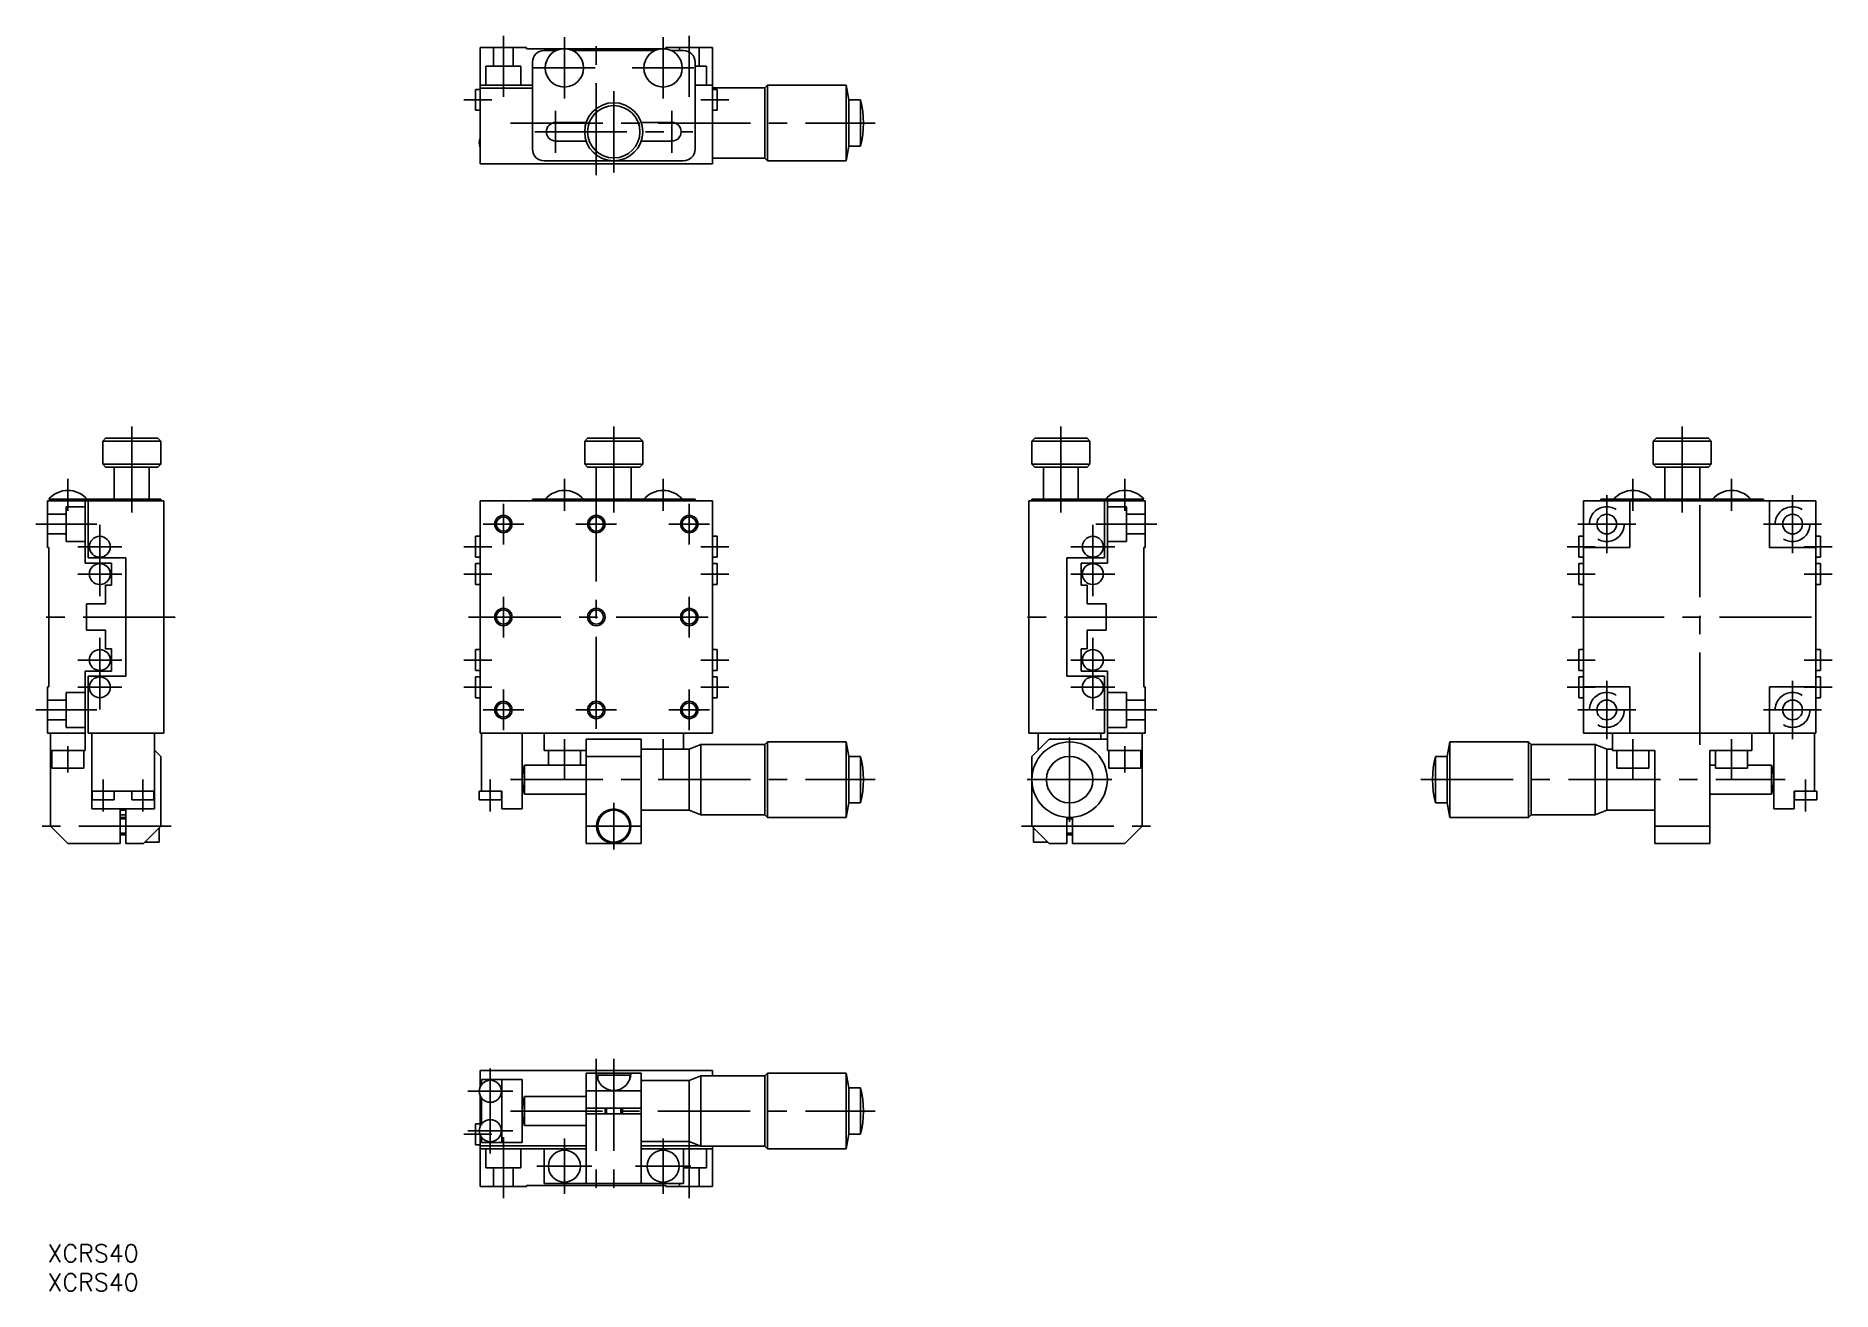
# Model space of a CAD drawing. Extents: x -2 to 307, y -8 to 208.
import ezdxf

# ---------------------------------------------------------------- set-up
doc = ezdxf.new("R2010")
doc.units = 0
doc.header["$LTSCALE"] = 0.5
doc.linetypes.add('CENTER', pattern=[50.8, 31.75, -6.35, 6.35, -6.35])
doc.linetypes.add('DASHED', pattern=[19.05, 12.7, -6.35])
for name, color, linetype in [('MSM_CENTER', 1, 'CENTER'), ('MSM_CONTINUOUS', 7, 'CONTINUOUS'), ('MSM_DASHED', 4, 'DASHED'), ('MSM_NARROW', 5, 'CONTINUOUS'), ('MSM_PART_NUMBER', 7, 'CONTINUOUS')]:
    doc.layers.add(name, color=color, linetype=linetype)
doc.styles.get("Standard").update_dxf_attribs({"font": 'txt.shx', "height": 3, "bigfont": 'bigfont.shx'})

# ---------------------------------------------------------------- blocks, each defined once
blk = doc.blocks.new('*U2')
at = {"layer": 'MSM_PART_NUMBER'}
blk.add_text('XCRS40', height=3, dxfattribs=at).set_placement((0, -3))
blk = doc.blocks.new('*U3')
at = {"layer": 'MSM_PART_NUMBER'}
blk.add_text('XCRS40', height=3, dxfattribs=at).set_placement((0, -8))

msp = doc.modelspace()

# ---------------------------------------------------------------- linework, layer by layer
at = {"layer": 'MSM_CENTER'}
for p, q in [((78.5, 197.6), (78.5, 208.1)), ((89, 197.3), (89, 207.9)), ((94.5, 184.1), (94.5, 208.1)), ((106, 197.3), (106, 207.9)), ((110.5, 197.6), (110.5, 208.1)), ((83.7, 202.6), (94.3, 202.6)), ((100.7, 202.6), (111.3, 202.6)), ((97.5, 184.6), (97.5, 198.6)), ((71.7, 197.1), (76.5, 197.1)), ((87.5, 187.999414), (87.5, 195.200586)), ((107.5, 187.999414), (107.5, 195.200586)), ((112.5, 197.1), (117.3, 197.1)), ((79.75, 193.1), (142.5, 193.1)), ((83.899414, 191.6), (111.100586, 191.6)), ((14.5, 140.85), (14.5, 126.05)), ((97.5, 140.85), (97.5, 126.05)), ((174.5, 140.85), (174.5, 126.05)), ((281.5, 140.85), (281.5, 126.05)), ((3.5, 126.35), (3.5, 131.852686)), ((89, 126.35), (89, 131.852686)), ((94.5, 130.05), (94.5, 86.05)), ((106, 126.35), (106, 131.852686)), ((185.5, 126.35), (185.5, 131.852686)), ((273, 126.35), (273, 131.852686)), ((284.5, 86.05), (284.5, 130.05)), ((290, 131.852686), (290, 126.35)), ((78.5, 127.55), (78.5, 120.55)), ((110.5, 127.55), (110.5, 120.55)), ((268.5, 119.05), (268.5, 129.05)), ((300.5, 119.05), (300.5, 129.05)), ((8.5, 124.05), (-2, 124.05)), ((9, 111.65), (9, 123.95)), ((75, 124.05), (82, 124.05)), ((91, 124.05), (98, 124.05)), ((107, 124.05), (114, 124.05)), ((180, 123.95), (180, 111.65)), ((180.5, 124.05), (191, 124.05)), ((263.5, 124.05), (273.5, 124.05)), ((295.5, 124.05), (305.5, 124.05)), ((5.2, 120.15), (12.8, 120.15)), ((71.7, 120.15), (76.5, 120.15)), ((112.5, 120.15), (117.3, 120.15)), ((183.8, 120.15), (176.2, 120.15)), ((266.5, 120.15), (261.7, 120.15)), ((307.3, 120.15), (302.5, 120.15)), ((12.8, 115.45), (5.2, 115.45)), ((71.7, 115.45), (76.5, 115.45)), ((112.5, 115.45), (117.3, 115.45)), ((176.2, 115.45), (183.8, 115.45)), ((266.5, 115.45), (261.7, 115.45)), ((307.3, 115.45), (302.5, 115.45)), ((78.5, 111.55), (78.5, 104.55)), ((110.5, 111.55), (110.5, 104.55)), ((22, 108.05), (-2, 108.05)), ((72.5, 108.05), (116.5, 108.05)), ((191, 108.05), (167, 108.05)), ((262.5, 108.05), (306.5, 108.05)), ((9, 92.15), (9, 104.45)), ((180, 104.45), (180, 92.15)), ((5.2, 100.65), (12.8, 100.65)), ((76.5, 100.65), (71.7, 100.65)), ((112.5, 100.65), (117.3, 100.65)), ((176.2, 100.65), (183.8, 100.65)), ((266.5, 100.65), (261.7, 100.65)), ((307.3, 100.65), (302.5, 100.65)), ((12.8, 95.95), (5.2, 95.95)), ((76.5, 95.95), (71.7, 95.95)), ((112.5, 95.95), (117.3, 95.95)), ((183.8, 95.95), (176.2, 95.95)), ((266.5, 95.95), (261.7, 95.95)), ((268.5, 87.05), (268.5, 97.05)), ((300.5, 87.05), (300.5, 97.05)), ((307.3, 95.95), (302.5, 95.95)), ((78.5, 95.55), (78.5, 88.55)), ((110.5, 95.55), (110.5, 88.55)), ((8.5, 92.05), (-2, 92.05)), ((75, 92.05), (82, 92.05)), ((91, 92.05), (98, 92.05)), ((107, 92.05), (114, 92.05)), ((180.5, 92.05), (191, 92.05)), ((263.5, 92.05), (273.5, 92.05)), ((295.5, 92.05), (305.5, 92.05)), ((89, 80.05), (89, 87.05)), ((106, 80.05), (106, 87.05)), ((176, 72.768737), (176, 87.331263)), ((273, 80.05), (273, 87.05)), ((290, 87.05), (290, 80.05)), ((3.5, 85.831263), (3.5, 81.268737)), ((185.5, 85.831263), (185.5, 81.268737)), ((9.6, 74.55), (9.6, 80.05)), ((16.4, 74.55), (16.4, 80.05)), ((76.25, 74.55), (76.25, 80.05)), ((79.75, 80.05), (142.5, 80.05)), ((183.281263, 80.05), (168.718737, 80.05)), ((236.5, 80.05), (299.25, 80.05)), ((302.75, 74.55), (302.75, 80.05)), ((97.5, 68.026379), (97.5, 76.073621)), ((21.281263, 72.05), (-1.5, 72.05)), ((93.476379, 72.05), (101.523621, 72.05)), ((167.718737, 72.05), (190.5, 72.05)), ((94.5, 32), (94.5, 8)), ((97.5, 32), (97.5, 8.2)), ((76.25, 30.3), (76.25, 15.7)), ((80.15, 26.4), (72.35, 26.4)), ((79.7, 23), (142.5, 23)), ((71.7, 19), (76.5, 19)), ((80.15, 19.6), (72.35, 19.6)), ((78.5, 8), (78.5, 18.5)), ((89, 8.75), (89, 18.25)), ((106, 8.75), (106, 18.25)), ((110.5, 8), (110.5, 18.5)), ((93.75, 13.5), (84.25, 13.5)), ((101.25, 13.5), (110.75, 13.5))]:
    msp.add_line(p, q, dxfattribs=at)
at = {"layer": 'MSM_CONTINUOUS'}
for p, q in [((74.5, 206.1), (74.5, 186.1)), ((82.5, 206.1), (74.5, 206.1)), ((82.5, 206.1), (82.5, 205.9)), ((82.5, 205.9), (106.5, 205.9)), ((85.5, 205.6), (87.625227, 205.6)), ((90.374773, 205.6), (104.625227, 205.6)), ((114.5, 206.1), (106.5, 206.1)), ((106.5, 205.9), (106.5, 206.1)), ((107.374773, 205.6), (109.5, 205.6)), ((114.5, 206.1), (114.5, 186.1)), ((83.5, 188.6), (83.5, 203.6)), ((111.5, 203.6), (111.5, 188.6)), ((73.7, 195.3), (73.7, 198.9)), ((74.5, 198.9), (73.7, 198.9)), ((83.5, 199.6), (74.5, 199.6)), ((83.5, 199.1), (74.5, 199.1)), ((114.5, 199.6), (111.5, 199.6)), ((123.5, 199.15), (114.5, 199.15)), ((115.3, 198.9), (114.5, 198.9)), ((115.3, 195.3), (115.3, 198.9)), ((124, 199.6), (123.5, 199.15)), ((123.5, 187.05), (123.5, 199.15)), ((137.5, 199.6), (124, 199.6)), ((124, 186.6), (124, 199.6)), ((138, 197.1), (137.5, 199.6)), ((137.5, 186.6), (137.5, 199.6)), ((73.7, 195.3), (74.5, 195.3)), ((114.5, 195.3), (115.3, 195.3)), ((140, 197.1), (138, 197.1)), ((138, 189.1), (138, 197.1)), ((140, 189.1), (140, 197.1)), ((87.5, 193.2), (92.762912, 193.2)), ((102.237088, 193.2), (107.5, 193.2)), ((87.5, 190), (92.762912, 190)), ((102.237088, 190), (107.5, 190)), ((137.5, 186.6), (138, 189.1)), ((138, 189.1), (140, 189.1)), ((114.5, 186.1), (74.5, 186.1)), ((109.5, 186.6), (85.5, 186.6)), ((114.5, 187.05), (123.5, 187.05)), ((123.5, 187.05), (124, 186.6)), ((124, 186.6), (137.5, 186.6)), ((10, 138.85), (9.5, 138.35)), ((19.5, 138.35), (9.5, 138.35)), ((9.5, 138.35), (9.5, 134.35)), ((10, 138.85), (19, 138.85)), ((19.5, 138.35), (19, 138.85)), ((19.5, 134.35), (19.5, 138.35)), ((93, 138.85), (92.5, 138.35)), ((102.5, 138.35), (92.5, 138.35)), ((92.5, 138.35), (92.5, 134.35)), ((93, 138.85), (102, 138.85)), ((102.5, 138.35), (102, 138.85)), ((102.5, 134.35), (102.5, 138.35)), ((170, 138.85), (169.5, 138.35)), ((179.5, 138.35), (169.5, 138.35)), ((169.5, 138.35), (169.5, 134.35)), ((170, 138.85), (179, 138.85)), ((179.5, 138.35), (179, 138.85)), ((179.5, 134.35), (179.5, 138.35)), ((277, 138.85), (276.5, 138.35)), ((286.5, 138.35), (276.5, 138.35)), ((276.5, 138.35), (276.5, 134.35)), ((277, 138.85), (286, 138.85)), ((286.5, 138.35), (286, 138.85)), ((286.5, 134.35), (286.5, 138.35)), ((9.5, 134.35), (19.5, 134.35)), ((9.5, 134.35), (10, 133.85)), ((19, 133.85), (10, 133.85)), ((11.5, 133.85), (11.5, 128.35)), ((17.5, 128.35), (17.5, 133.85)), ((19, 133.85), (19.5, 134.35)), ((92.5, 134.35), (102.5, 134.35)), ((92.5, 134.35), (93, 133.85)), ((102, 133.85), (93, 133.85)), ((94.5, 133.85), (94.5, 128.35)), ((100.5, 128.35), (100.5, 133.85)), ((102, 133.85), (102.5, 134.35)), ((169.5, 134.35), (179.5, 134.35)), ((169.5, 134.35), (170, 133.85)), ((179, 133.85), (170, 133.85)), ((171.5, 133.85), (171.5, 128.35)), ((177.5, 128.35), (177.5, 133.85)), ((179, 133.85), (179.5, 134.35)), ((276.5, 134.35), (286.5, 134.35)), ((276.5, 134.35), (277, 133.85)), ((286, 133.85), (277, 133.85)), ((278.5, 133.85), (278.5, 128.35)), ((284.5, 128.35), (284.5, 133.85)), ((286, 133.85), (286.5, 134.35)), ((0, 128.05), (20, 128.05)), ((0, 120.05), (0, 128.05)), ((0.2, 128.35), (19.5, 128.35)), ((0.5, 128.05), (0.5, 128.35)), ((6.5, 128.05), (6.5, 117.35)), ((7, 118.25), (7, 128.05)), ((19.5, 128.35), (19.5, 128.05)), ((20, 128.05), (20, 88.05)), ((74.5, 128.05), (74.5, 88.05)), ((114.5, 128.05), (74.5, 128.05)), ((83.5, 128.35), (111.5, 128.35)), ((83.5, 128.05), (83.5, 128.35)), ((111.5, 128.35), (111.5, 128.05)), ((114.5, 128.05), (114.5, 88.05)), ((169, 128.05), (169, 88.05)), ((189, 128.05), (169, 128.05)), ((169.5, 128.35), (188.8, 128.35)), ((169.5, 128.05), (169.5, 128.35)), ((182, 118.25), (182, 128.05)), ((182.5, 128.05), (182.5, 117.35)), ((188.5, 128.35), (188.5, 128.05)), ((189, 120.05), (189, 128.05)), ((264.5, 88.05), (264.5, 128.05)), ((264.5, 128.05), (304.5, 128.05)), ((267.5, 128.35), (295.5, 128.35)), ((267.5, 128.05), (267.5, 128.35)), ((272.5, 128.05), (272.5, 120.05)), ((295.5, 128.35), (295.5, 128.05)), ((296.5, 120.05), (296.5, 128.05)), ((304.5, 88.05), (304.5, 128.05)), ((73.7, 118.35), (73.7, 121.95)), ((74.5, 121.95), (73.7, 121.95)), ((115.3, 121.95), (114.5, 121.95)), ((115.3, 118.35), (115.3, 121.95)), ((263.7, 121.95), (263.7, 118.35)), ((264.5, 121.95), (263.7, 121.95)), ((305.3, 121.95), (304.5, 121.95)), ((305.3, 121.95), (305.3, 118.35)), ((0.2, 120.05), (0, 120.05)), ((0.2, 96.05), (0.2, 120.05)), ((13.5, 118.25), (7, 118.25)), ((13.5, 97.85), (13.5, 118.25)), ((73.7, 118.35), (74.5, 118.35)), ((114.5, 118.35), (115.3, 118.35)), ((175.5, 97.85), (175.5, 118.25)), ((175.5, 118.25), (182, 118.25)), ((188.8, 96.05), (188.8, 120.05)), ((188.8, 120.05), (189, 120.05)), ((263.7, 118.35), (264.5, 118.35)), ((272.5, 120.05), (264.5, 120.05)), ((304.5, 120.05), (296.5, 120.05)), ((304.5, 118.35), (305.3, 118.35)), ((6.5, 117.35), (11, 117.35)), ((11, 117.35), (11, 113.55)), ((73.7, 113.65), (73.7, 117.25)), ((74.5, 117.25), (73.7, 117.25)), ((115.3, 117.25), (114.5, 117.25)), ((115.3, 113.65), (115.3, 117.25)), ((182.5, 117.35), (178, 117.35)), ((178, 117.35), (178, 113.55)), ((263.7, 117.25), (263.7, 113.65)), ((264.5, 117.25), (263.7, 117.25)), ((305.3, 117.25), (304.5, 117.25)), ((305.3, 117.25), (305.3, 113.65)), ((10, 113.55), (10, 110.3)), ((11, 113.55), (10, 113.55)), ((73.7, 113.65), (74.5, 113.65)), ((114.5, 113.65), (115.3, 113.65)), ((178, 113.55), (179, 113.55)), ((179, 113.55), (179, 110.3)), ((263.7, 113.65), (264.5, 113.65)), ((304.5, 113.65), (305.3, 113.65)), ((6.7, 110.3), (6.7, 105.8)), ((10, 110.3), (6.7, 110.3)), ((179, 110.3), (182.3, 110.3)), ((182.3, 110.3), (182.3, 105.8)), ((6.7, 105.8), (10, 105.8)), ((10, 105.8), (10, 102.55)), ((179, 105.8), (179, 102.55)), ((182.3, 105.8), (179, 105.8)), ((10, 102.55), (11, 102.55)), ((11, 102.55), (11, 98.75)), ((73.7, 98.85), (73.7, 102.45)), ((74.5, 102.45), (73.7, 102.45)), ((115.3, 102.45), (114.5, 102.45)), ((115.3, 98.85), (115.3, 102.45)), ((178, 102.55), (178, 98.75)), ((179, 102.55), (178, 102.55)), ((263.7, 102.45), (263.7, 98.85)), ((264.5, 102.45), (263.7, 102.45)), ((305.3, 102.45), (304.5, 102.45)), ((305.3, 102.45), (305.3, 98.85)), ((0, 88.05), (0, 96.05)), ((0, 96.05), (0.2, 96.05)), ((6.5, 98.75), (6.5, 85.05)), ((11, 98.75), (6.5, 98.75)), ((7, 88.05), (7, 97.85)), ((7, 97.85), (13.5, 97.85)), ((73.7, 98.85), (74.5, 98.85)), ((73.7, 94.15), (73.7, 97.75)), ((74.5, 97.75), (73.7, 97.75)), ((114.5, 98.85), (115.3, 98.85)), ((115.3, 97.75), (114.5, 97.75)), ((115.3, 94.15), (115.3, 97.75)), ((182, 97.85), (175.5, 97.85)), ((178, 98.75), (182.5, 98.75)), ((182, 88.05), (182, 97.85)), ((182.5, 98.75), (182.5, 85.05)), ((189, 96.05), (188.8, 96.05)), ((189, 88.05), (189, 96.05)), ((263.7, 98.85), (264.5, 98.85)), ((263.7, 97.75), (263.7, 94.15)), ((264.5, 97.75), (263.7, 97.75)), ((264.5, 96.05), (272.5, 96.05)), ((272.5, 96.05), (272.5, 88.05)), ((296.5, 88.05), (296.5, 96.05)), ((296.5, 96.05), (304.5, 96.05)), ((304.5, 98.85), (305.3, 98.85)), ((305.3, 97.75), (304.5, 97.75)), ((305.3, 97.75), (305.3, 94.15)), ((73.7, 94.15), (74.5, 94.15)), ((114.5, 94.15), (115.3, 94.15)), ((263.7, 94.15), (264.5, 94.15)), ((304.5, 94.15), (305.3, 94.15)), ((6.5, 88.05), (0, 88.05)), ((0.5, 72.05), (0.5, 88.05)), ((20, 88.05), (7, 88.05)), ((7.6, 88.05), (7.6, 75.05)), ((18.4, 88.05), (18.4, 75.05)), ((114.5, 88.05), (74.5, 88.05)), ((74.75, 88.05), (74.75, 78.05)), ((81.75, 75.05), (81.75, 88.05)), ((85.5, 88.05), (85.5, 85.05)), ((92.75, 87.05), (92.75, 69.05)), ((92.75, 87.05), (102.25, 87.05)), ((102.25, 87.05), (102.25, 69.05)), ((109.5, 88.05), (109.5, 85.3)), ((169, 88.05), (182, 88.05)), ((172.5, 87.05), (169.5, 84.05)), ((170.6, 85.15), (170.6, 88.05)), ((182.5, 87.05), (172.5, 87.05)), ((181.4, 87.05), (181.4, 88.05)), ((182.45, 88.05), (189, 88.05)), ((188.5, 72.05), (188.5, 88.05)), ((264.5, 88.05), (304.5, 88.05)), ((269.5, 85.05), (269.5, 88.05)), ((293.5, 85.05), (293.5, 88.05)), ((297.25, 75.05), (297.25, 88.05)), ((304.25, 88.05), (304.25, 78.05)), ((0.5, 85.05), (6.5, 85.05)), ((0.75, 82.05), (0.75, 85.05)), ((6.25, 85.05), (6.25, 82.05)), ((18.4, 85.15), (19.5, 84.05)), ((19.5, 84.05), (19.5, 72.05)), ((92.75, 85.05), (85.5, 85.05)), ((86.25, 85.05), (86.25, 82.55)), ((91.75, 82.55), (91.75, 85.05)), ((92.75, 84.05), (102.25, 84.05)), ((110.5, 85.3), (102.25, 85.3)), ((112.5, 86.1), (110.5, 85.3)), ((110.5, 74.8), (110.5, 85.3)), ((123.5, 86.1), (112.5, 86.1)), ((112.5, 74), (112.5, 86.1)), ((124, 86.55), (123.5, 86.1)), ((123.5, 74), (123.5, 86.1)), ((137.5, 86.55), (124, 86.55)), ((124, 73.55), (124, 86.55)), ((138, 84.05), (137.5, 86.55)), ((137.5, 73.55), (137.5, 86.55)), ((140, 84.05), (138, 84.05)), ((138, 76.05), (138, 84.05)), ((140, 76.05), (140, 84.05)), ((169.5, 84.05), (169.5, 72.05)), ((188.5, 85.05), (182.5, 85.05)), ((182.75, 85.05), (182.75, 82.05)), ((188.25, 82.05), (188.25, 85.05)), ((241, 84.05), (239, 84.05)), ((239, 84.05), (239, 76.05)), ((241.5, 86.55), (241, 84.05)), ((241, 84.05), (241, 76.05)), ((255, 86.55), (241.5, 86.55)), ((241.5, 86.55), (241.5, 73.55)), ((255.5, 86.1), (255, 86.55)), ((255, 86.55), (255, 73.55)), ((266.5, 86.1), (255.5, 86.1)), ((255.5, 86.1), (255.5, 74)), ((268.5, 85.3), (266.5, 86.1)), ((266.5, 86.1), (266.5, 74)), ((269.5, 85.3), (268.5, 85.3)), ((268.5, 85.3), (268.5, 74.8)), ((269.5, 85.05), (276.75, 85.05)), ((270.25, 85.05), (270.25, 82.05)), ((275.75, 82.05), (275.75, 85.05)), ((276.75, 69.05), (276.75, 85.05)), ((286.25, 69.05), (286.25, 85.05)), ((286.25, 85.05), (293.5, 85.05)), ((287.25, 85.05), (287.25, 82.05)), ((292.75, 82.05), (292.75, 85.05)), ((6.25, 82.05), (0.75, 82.05)), ((92.75, 82.55), (82.12, 82.55)), ((82.12, 77.55), (82.12, 82.55)), ((182.75, 82.05), (188.25, 82.05)), ((270.25, 82.05), (275.75, 82.05)), ((287.25, 82.55), (286.25, 82.55)), ((287.25, 82.05), (292.75, 82.05)), ((296.88, 82.55), (292.75, 82.55)), ((296.88, 82.55), (296.88, 77.55)), ((7.6, 78.05), (18.4, 78.05)), ((7.7, 78.05), (7.7, 76.55)), ((11.5, 76.55), (11.5, 78.05)), ((14.5, 78.05), (14.5, 76.55)), ((18.3, 76.55), (18.3, 78.05)), ((74.35, 78.05), (78.25, 78.05)), ((74.35, 78.05), (74.35, 76.55)), ((78.15, 76.55), (78.15, 78.05)), ((78.25, 78.05), (78.25, 75.05)), ((82.12, 77.55), (92.75, 77.55)), ((286.25, 77.55), (296.88, 77.55)), ((300.75, 78.05), (300.75, 75.05)), ((304.65, 78.05), (300.75, 78.05)), ((300.85, 78.05), (300.85, 76.55)), ((304.65, 76.55), (304.65, 78.05)), ((7.6, 75.05), (18.4, 75.05)), ((7.7, 76.55), (11.5, 76.55)), ((12.5, 75.05), (12.5, 69.05)), ((13.5, 69.05), (13.5, 75.05)), ((14.5, 76.55), (18.3, 76.55)), ((74.35, 76.55), (78.15, 76.55)), ((78.25, 75.05), (81.75, 75.05)), ((102.25, 74.8), (110.5, 74.8)), ((110.5, 74.8), (112.5, 74)), ((137.5, 73.55), (138, 76.05)), ((138, 76.05), (140, 76.05)), ((239, 76.05), (241, 76.05)), ((241, 76.05), (241.5, 73.55)), ((266.5, 74), (268.5, 74.8)), ((268.5, 74.8), (276.75, 74.8)), ((300.75, 75.05), (297.25, 75.05)), ((300.85, 76.55), (304.65, 76.55)), ((3.5, 69.05), (0.5, 72.05)), ((12.5, 73.55), (13.5, 73.55)), ((19.5, 72.05), (16.5, 69.05)), ((19.2, 69.3), (19.2, 71.74982)), ((92.75, 72.05), (102.25, 72.05)), ((112.5, 74), (123.5, 74)), ((123.5, 74), (124, 73.55)), ((124, 73.55), (137.5, 73.55)), ((169.5, 72.05), (172.5, 69.05)), ((169.8, 69.3), (169.8, 71.74982)), ((175.5, 69.05), (175.5, 73.569259)), ((175.5, 73.55), (176.5, 73.55)), ((176.5, 73.569259), (176.5, 69.05)), ((185.5, 69.05), (188.5, 72.05)), ((241.5, 73.55), (255, 73.55)), ((255, 73.55), (255.5, 74)), ((255.5, 74), (266.5, 74)), ((286.25, 72.05), (276.75, 72.05)), ((12.5, 69.05), (3.5, 69.05)), ((12.5, 70.55), (13.5, 70.55)), ((16.5, 69.05), (13.5, 69.05)), ((19.2, 69.3), (16.75, 69.3)), ((92.75, 69.05), (102.25, 69.05)), ((169.8, 69.3), (172.25, 69.3)), ((172.5, 69.05), (175.5, 69.05)), ((175.5, 70.55), (176.5, 70.55)), ((176.5, 69.05), (185.5, 69.05)), ((286.25, 69.05), (276.75, 69.05)), ((114.5, 30), (74.5, 30)), ((74.5, 30), (74.5, 27.139932)), ((74.75, 28.4), (81.75, 28.4)), ((74.75, 27.56619), (74.75, 28.4)), ((78.25, 17.6), (78.25, 28.4)), ((81.75, 17.6), (81.75, 28.4)), ((92.75, 29.5), (92.75, 10.5)), ((102.25, 29.5), (92.75, 29.5)), ((94.75, 29.2), (94.75, 28.432292)), ((94.75, 29.2), (100.25, 29.2)), ((100.25, 28.432292), (100.25, 29.2)), ((102.25, 29.5), (102.25, 10.5)), ((110.5, 28.25), (102.25, 28.25)), ((112.5, 29.05), (110.5, 28.25)), ((110.5, 17.75), (110.5, 28.25)), ((123.5, 29.05), (112.5, 29.05)), ((112.5, 16.95), (112.5, 29.05)), ((114.5, 30), (114.5, 29.05)), ((124, 29.5), (123.5, 29.05)), ((123.5, 16.95), (123.5, 29.05)), ((137.5, 29.5), (124, 29.5)), ((124, 16.5), (124, 29.5)), ((138, 27), (137.5, 29.5)), ((137.5, 16.5), (137.5, 29.5)), ((74.5, 25.660068), (74.5, 20.339932)), ((74.75, 20.76619), (74.75, 25.23381)), ((92.75, 25.5), (82.12, 25.5)), ((82.12, 20.5), (82.12, 25.5)), ((102.25, 26.5), (92.75, 26.5)), ((140, 27), (138, 27)), ((138, 19), (138, 27)), ((140, 19), (140, 27)), ((92.75, 23.5), (102.25, 23.5)), ((102.25, 22.5), (92.75, 22.5)), ((96, 23.5), (96, 22.5)), ((99, 23.5), (99, 22.5)), ((73.7, 17.2), (73.7, 20.8)), ((74.5, 20.8), (73.7, 20.8)), ((74.5, 18.860068), (74.5, 10)), ((82.12, 20.5), (92.75, 20.5)), ((137.5, 16.5), (138, 19)), ((138, 19), (140, 19)), ((73.7, 17.2), (74.5, 17.2)), ((92.75, 17), (74.5, 17)), ((92.75, 16.5), (74.5, 16.5)), ((74.75, 17.6), (74.75, 18.43381)), ((74.75, 17.6), (81.75, 17.6)), ((85.5, 16.5), (85.5, 10.5)), ((102.25, 17.75), (110.5, 17.75)), ((112.375, 17), (102.25, 17)), ((114.5, 16.5), (102.25, 16.5)), ((109.5, 10.5), (109.5, 16.5)), ((110.5, 17.75), (112.5, 16.95)), ((112.5, 16.95), (123.5, 16.95)), ((114.5, 16.95), (114.5, 10)), ((123.5, 16.95), (124, 16.5)), ((124, 16.5), (137.5, 16.5)), ((82.5, 10), (74.5, 10)), ((106.5, 10.2), (82.5, 10.2)), ((82.5, 10.2), (82.5, 10)), ((85.5, 10.5), (109.5, 10.5)), ((106.5, 10), (106.5, 10.2)), ((114.5, 10), (106.5, 10))]:
    msp.add_line(p, q, dxfattribs=at)
for centre, radius in [((89, 202.6), 3.3), ((106, 202.6), 3.3), ((97.5, 191.6), 5), ((97.5, 191.6), 4.5), ((78.5, 124.05), 1.2295), ((94.5, 124.05), 1.2295), ((110.5, 124.05), 1.2295), ((268.5, 124.05), 1.7), ((300.5, 124.05), 1.7), ((9, 120.15), 1.8), ((180, 120.15), 1.8), ((9, 115.45), 1.8), ((180, 115.45), 1.8), ((78.5, 108.05), 1.2295), ((94.5, 108.05), 1.2295), ((110.5, 108.05), 1.2295), ((9, 100.65), 1.8), ((180, 100.65), 1.8), ((9, 95.95), 1.8), ((180, 95.95), 1.8), ((78.5, 92.05), 1.2295), ((94.5, 92.05), 1.2295), ((110.5, 92.05), 1.2295), ((268.5, 92.05), 1.7), ((300.5, 92.05), 1.7), ((176, 80.05), 6.5), ((176, 80.05), 4), ((97.5, 72.05), 2.95), ((97.5, 72.05), 2.75), ((76.25, 26.4), 1.9), ((76.25, 19.6), 1.9), ((89, 13.5), 2.75), ((106, 13.5), 2.75)]:
    msp.add_circle(centre, radius, dxfattribs=at)
for centre, radius, start, end in [((85.5, 203.6), 2, 90, 180), ((109.5, 203.6), 2, 0, 90), ((124.25, 193.1), 16.25, 345.7499673, 14.2500327), ((87.5, 191.6), 1.6, 90, 270), ((107.5, 191.6), 1.6, 270, 90), ((76.25, 189.7), 1.9, 157.080458, 202.919542), ((85.5, 188.6), 2, 180, 270), ((109.5, 188.6), 2, 270, 0), ((3.5, 125.470008), 4.379995, 41.11201418, 138.88798582), ((89, 125.470008), 4.379995, 41.11201418, 138.88798582), ((106, 125.470008), 4.379995, 41.11201418, 138.88798582), ((185.5, 125.470008), 4.379995, 41.11201418, 138.88798582), ((273, 125.470008), 4.379995, 41.11201418, 138.88798582), ((290, 125.470008), 4.379995, 41.11201418, 138.88798582), ((124.25, 80.05), 16.25, 345.7499673, 14.2500327), ((254.75, 80.05), 16.25, 165.7499673, 194.2500327), ((90.380946, 80.05), 8.630946, 163.16267424, 196.83732576), ((288.619054, 80.05), 8.630946, 343.16267424, 16.83732576), ((13, 80.05), 5.25, 264.5349762, 275.4650238), ((13, 80.05), 6.05, 265.25940465, 274.74059535), ((13, 80.05), 6.5, 265.58827421, 274.41172579), ((97.5, 29.5), 2.95, 180, 0), ((90.380946, 23), 8.630946, 163.16267424, 196.83732576), ((124.25, 23), 16.25, 345.7499673, 14.2500327)]:
    msp.add_arc(centre, radius, start, end, dxfattribs=at)
at = {"layer": 'MSM_DASHED'}
for p, q in [((76.8, 206.1), (76.8, 202.9)), ((80.2, 202.9), (80.2, 206.1)), ((108.8, 206.1), (108.8, 205.6)), ((112.2, 202.9), (112.2, 206.1)), ((75.5, 202.9), (75.5, 199.6)), ((81.5, 202.9), (75.5, 202.9)), ((81.5, 199.6), (81.5, 202.9)), ((113.5, 202.9), (111.5, 202.9)), ((113.5, 199.6), (113.5, 202.9)), ((3.2, 127.05), (3.2, 121.05)), ((6.5, 127.05), (3.2, 127.05)), ((185.8, 127.05), (182.5, 127.05)), ((185.8, 121.05), (185.8, 127.05)), ((3.2, 125.75), (0, 125.75)), ((189, 125.75), (185.8, 125.75)), ((0, 122.35), (3.2, 122.35)), ((3.2, 121.05), (6.5, 121.05)), ((182.5, 121.05), (185.8, 121.05)), ((185.8, 122.35), (189, 122.35)), ((3.2, 93.75), (0, 93.75)), ((3.2, 95.05), (3.2, 89.05)), ((6.5, 95.05), (3.2, 95.05)), ((185.8, 95.05), (182.5, 95.05)), ((185.8, 89.05), (185.8, 95.05)), ((189, 93.75), (185.8, 93.75)), ((0, 90.35), (3.2, 90.35)), ((185.8, 90.35), (189, 90.35)), ((3.2, 89.05), (6.5, 89.05)), ((182.5, 89.05), (185.8, 89.05)), ((75.5, 16.5), (75.5, 13.2)), ((81.5, 13.2), (81.5, 16.5)), ((113.5, 13.2), (113.5, 16.5)), ((75.5, 13.2), (81.5, 13.2)), ((76.8, 13.2), (76.8, 10)), ((80.2, 10), (80.2, 13.2)), ((109.5, 13.2), (113.5, 13.2)), ((112.2, 10), (112.2, 13.2)), ((108.8, 10.5), (108.8, 10))]:
    msp.add_line(p, q, dxfattribs=at)
for centre in [(268.5, 124.05), (300.5, 124.05), (268.5, 92.05), (300.5, 92.05)]:
    msp.add_circle(centre, 3, dxfattribs=at)
at = {"layer": 'MSM_NARROW'}
for p, q in [((12.5, 73.2795), (13.5, 73.2795)), ((175.5, 73.2795), (176.5, 73.2795)), ((12.5, 70.8205), (13.5, 70.8205)), ((175.5, 70.8205), (176.5, 70.8205)), ((96.2705, 23.5), (96.2705, 22.5)), ((98.7295, 23.5), (98.7295, 22.5))]:
    msp.add_line(p, q, dxfattribs=at)
for centre in [(78.5, 124.05), (94.5, 124.05), (110.5, 124.05), (78.5, 108.05), (94.5, 108.05), (110.5, 108.05), (78.5, 92.05), (94.5, 92.05), (110.5, 92.05)]:
    msp.add_circle(centre, 1.5, dxfattribs=at)

# ---------------------------------------------------------------- block references
at = {"layer": 'MSM_CONTINUOUS'}
for name in ['*U2', '*U3']:
    msp.add_blockref(name, (0, 0), dxfattribs=at)

doc.saveas('drawing.dxf')
